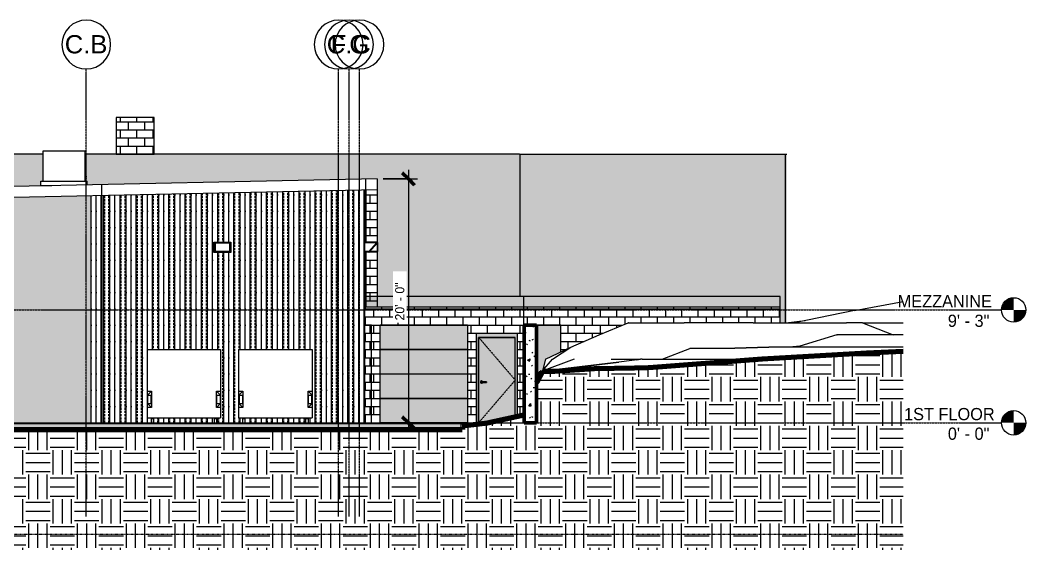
# Model space of a CAD drawing. Header units: inches. Extents: x -4221 to 4009, y -195 to 396.
# Drawn here: x -163 to 826, y -125 to 396 of the extents above; entities that cross this region are included whole.
import ezdxf

# ---------------------------------------------------------------- set-up
doc = ezdxf.new("R2010")
doc.units = ezdxf.units.IN
doc.header["$MEASUREMENT"] = 0
for name, pattern in [('Aligning Line 1_8_', [0.25, 0.125, -0.125]), ('Dash 1_16_', [0.125, 0.0625, -0.0625]), ('Grid Line 1_2_', [0.875, 0.5, -0.125, 0.125, -0.125])]:
    doc.linetypes.add(name, pattern=pattern)
for name, color, linetype, lineweight in [('A-ANNO-DIMS', 211, 'Continuous', 9), ('A-ANNO-DIMS-96', 211, 'Continuous', 9), ('A-DOOR', 31, 'Continuous', 13), ('A-DOOR-FRAM', 31, 'Continuous', 9), ('A-FLOR-LEVL', 51, 'Continuous', 9), ('A-ROOF', 132, 'Continuous', 13), ('A-WALL', 113, 'Continuous', 13), ('A-WALL-PATT', 111, 'Continuous', 20), ('C-BLDG-PADS', 91, 'Continuous', 9), ('C-TOPO', 7, 'Continuous', 9), ('E-LITE-EQPM', 33, 'Continuous', 9), ('G-ANNO-SYMB', 111, 'Aligning Line 1_8_', 9), ('M-EQPM', 50, 'Continuous', 9), ('Q-SPCQ', 91, 'Continuous', 9), ('S-FNDN', 32, 'Continuous', 13), ('S-GRID', 1, 'Continuous', 9), ('S-GRID-IDEN', 1, 'Continuous', 9)]:
    doc.layers.add(name, color=color, linetype=linetype, lineweight=lineweight)
doc.styles.add('Arial', font='arial.ttf', dxfattribs={"height": 18})
doc.styles.add('Century Gothic', font='ufonts.com_century-gothic.ttf', dxfattribs={"height": 12})
doc.styles.add('Century Gothic_1', font='ufonts.com_century-gothic.ttf', dxfattribs={"height": 9})
doc.dimstyles.new('OD__1__Tol__', dxfattribs={"dimscale": 12, "dimtxt": 9.397514, "dimasz": 1, "dimexe": 0.75, "dimexo": 0.5, "dimgap": 0.125, "dimtad": 1, "dimdec": 0, "dimzin": 3, "dimdsep": 46, "dimlunit": 4, "dimtxsty": 'Century Gothic_1', "dimblk1": 'OBLIQUE', "dimblk2": 'OBLIQUE', "dimsah": 1, "dimcen": 0.09, "dimdle": 0.75, "dimazin": 0, "dimtfac": 1, "dimtdec": 4, "dimtix": 1, "dimtmove": 0, "dimatfit": 3, "dimfxl": 1, "dimtvp": 1, "dimtfill": 1, "dimfrac": 2, "dimtolj": 1, "dimtzin": 0, "dimarcsym": 2})
pattern_1 = [(0, (-306.5755, 0), (0, 8), []), (90, (-306.5755, 0), (-8, 8), [8, -8])]
pattern_2 = [(50, (-445.445, 0), (27.5427, -2.4099), [2.88, -31.68]), (355, (-445.445, 0), (-5.3278, 28.8843), [2.304, -25.344]), (100.451, (-443.15, -0.2), (22.2153, 26.4739), [2.448, -26.924]), (46.184, (-445.445, 7.68), (40.9819, -6.3564), [4.32, -47.52]), (96.636, (-442.03, 7.15), (35.8907, 37.4062), [3.671, -40.386]), (351.184, (-445.445, 7.68), (35.891, 37.4062), [3.456, -38.016]), (21, (-441.605, 5.76), (22.92104, -15.4607), [2.88, -31.68]), (326, (-441.605, 5.76), (9.3435, 27.8457), [2.304, -25.344]), (71.451, (-439.695, 4.472), (32.2648, 12.3844), [2.448, -26.924]), (37.5, (-445.445, 0), (0.46686, 12.78271), [1.267, -23.77, 1.267, -24.461, -25.44]), (37.5, (-445.445, 0), (0.46686, 12.78271), [-50.765, 1.267, -24.173]), (7.5, (-445.445, 0), (10.1016, 15.1451), [1.267, -13.402, 1.267, -23.194, -9.696]), (7.5, (-445.445, 0), (10.1016, 15.1451), [-39.13, 1.267, -8.429]), (327.5, (-454.008, 0), (20.49916, -0.86578), [1.267, -8.333, 1.267, -28.685, -39.744]), (327.5, (-454.008, 0), (20.49916, -0.86578), [-39.552, 1.267, -38.477]), (317.5, (-457.848, 0), (22.39478, 3.8443), [1.267, -11.213, 1.267, -18.624, -28.224]), (317.5, (-457.848, 0), (22.39478, 3.8443), [-32.371, 1.267, -26.957])]
pattern_3 = [(90, (181.29, 0), (-16, 1e-15), [16, 0, 0, 0]), (90, (175.29, 0), (-16, 1e-15), [16, 0, 0, 0]), (90, (176.29, 0), (-16, 1e-15), [2.143, -13.857]), (90, (170.29, 0), (-16, 1e-15), [16, 0, 0, 0]), (90, (176.29, 3.214), (-16, 1e-15), [2.143, -13.857]), (90, (176.29, 6.429), (-16, 1e-15), [2.143, -13.857]), (90, (176.29, 9.643), (-16, 1e-15), [2.143, -13.857]), (90, (176.29, 12.857), (-16, 1e-15), [2.143, -13.857]), (90, (180.29, 0), (-16, 1e-15), [2.143, -13.857]), (90, (180.29, 3.214), (-16, 1e-15), [2.143, -13.857]), (90, (180.29, 6.429), (-16, 1e-15), [2.143, -13.857]), (90, (180.29, 9.643), (-16, 1e-15), [2.143, -13.857]), (90, (180.29, 12.857), (-16, 1e-15), [2.143, -13.857])]
pattern_4 = [(90, (-77.147, 0), (-16, 1e-15), [16, 0, 0, 0]), (90, (-83.147, 0), (-16, 1e-15), [16, 0, 0, 0]), (90, (-82.147, 0), (-16, 1e-15), [2.143, -13.857]), (90, (-88.147, 0), (-16, 1e-15), [16, 0, 0, 0]), (90, (-82.147, 3.214), (-16, 1e-15), [2.143, -13.857]), (90, (-82.147, 6.429), (-16, 1e-15), [2.143, -13.857]), (90, (-82.147, 9.643), (-16, 1e-15), [2.143, -13.857]), (90, (-82.147, 12.857), (-16, 1e-15), [2.143, -13.857]), (90, (-78.147, 0), (-16, 1e-15), [2.143, -13.857]), (90, (-78.147, 3.214), (-16, 1e-15), [2.143, -13.857]), (90, (-78.147, 6.429), (-16, 1e-15), [2.143, -13.857]), (90, (-78.147, 9.643), (-16, 1e-15), [2.143, -13.857]), (90, (-78.147, 12.857), (-16, 1e-15), [2.143, -13.857])]
pattern_5 = [(0, (-445.445, 0), (24, 24), [24, -24]), (0, (-445.445, 9), (24, 24), [24, -24]), (0, (-445.445, 18), (24, 24), [24, -24]), (90, (-442.445, 21), (-24, 24), [24, -24]), (90, (-433.445, 21), (-24, 24), [24, -24]), (90, (-424.445, 21), (-24, 24), [24, -24])]

# ---------------------------------------------------------------- blocks, each defined once
blk = doc.blocks.new('Door-Passage-Single-Flush - 36_ x 84_-1396078-BUILDING ELEVATION - WEST')
at = {"layer": 'A-DOOR'}
h = blk.add_hatch(color=254, dxfattribs=at)
h.paths.add_polyline_path([(-10683.21, 0), (-10674.25, 0), (-10647.21, 6.03), (-10647.21, 84), (-10683.21, 84), (-10683.21, 0.19)], flags=0)
h.paths.add_polyline_path([(-10680.35, 38.82), (-10680.66, 38.86), (-10680.94, 38.98), (-10681.19, 39.16), (-10681.38, 39.41), (-10681.49, 39.69), (-10681.53, 40), (-10681.49, 40.31), (-10681.38, 40.59), (-10681.11, 40.89), (-10680.94, 41.02), (-10680.66, 41.14), (-10680.35, 41.18), (-10680.05, 41.14), (-10679.76, 41.02), (-10679.43, 40.72), (-10679.33, 40.59), (-10679.21, 40.39), (-10675.53, 40.38), (-10675.53, 39.61), (-10679.25, 39.61), (-10679.33, 39.41), (-10679.52, 39.16), (-10679.76, 38.98), (-10680.05, 38.86)], flags=0)
h = blk.add_hatch(color=254, dxfattribs=at)
h.paths.add_polyline_path([(-10680.35, 38.82), (-10680.05, 38.86), (-10679.76, 38.98), (-10679.52, 39.16), (-10679.33, 39.41), (-10679.28, 39.61), (-10679.66, 39.62), (-10680.03, 40.01), (-10679.66, 40.39), (-10679.25, 40.39), (-10679.43, 40.72), (-10679.52, 40.84), (-10679.76, 41.02), (-10680.05, 41.14), (-10680.35, 41.18), (-10680.66, 41.14), (-10680.94, 41.02), (-10681.19, 40.84), (-10681.38, 40.59), (-10681.49, 40.31), (-10681.53, 40), (-10681.49, 39.69), (-10681.38, 39.41), (-10681.11, 39.11), (-10680.94, 38.98), (-10680.66, 38.86)], flags=0)
h.paths.add_polyline_path([(-10679.66, 39.61), (-10680, 39.62), (-10680.36, 39.64), (-10680.55, 39.74), (-10680.6, 39.8), (-10680.6, 40.2), (-10680.43, 40.35), (-10680.24, 40.39), (-10679.91, 40.35), (-10679.71, 40.34), (-10680.04, 40), (-10679.68, 39.62)], flags=0)
h.paths.add_polyline_path([(-10679.66, 39.8), (-10679.7, 40.07), (-10679.73, 40), (-10679.69, 39.9)], flags=0)
h = blk.add_hatch(color=254, dxfattribs=at)
h.paths.add_polyline_path([(-10680.25, 39.61), (-10679.91, 39.65), (-10679.71, 39.66), (-10680.04, 40), (-10680.61, 40), (-10680.55, 39.74), (-10680.43, 39.65), (-10680.27, 39.61)], flags=0)
h.paths.add_polyline_path([(-10679.66, 39.62), (-10679.69, 39.9), (-10679.73, 40), (-10680.04, 40), (-10679.7, 39.66)], flags=0)
h = blk.add_hatch(color=254, dxfattribs=at)
h.paths.add_polyline_path([(-10679.91, 40), (-10679.73, 40), (-10679.66, 40.34), (-10679.7, 40.34), (-10680.04, 40), (-10679.94, 40)], flags=0)
h.paths.add_polyline_path([(-10680.45, 40), (-10680.03, 40.01), (-10679.74, 40.38), (-10680, 40.38), (-10680.34, 40.37), (-10680.55, 40.26), (-10680.6, 40.2), (-10680.58, 40), (-10680.52, 40)], flags=0)
for points in [[(-10677.87, 40), (-10675.53, 40), (-10675.53, 40.39), (-10679.66, 40.38), (-10679.66, 40)], [(-10675.53, 39.61), (-10675.53, 40), (-10679.66, 40), (-10679.66, 39.61), (-10677.87, 39.61)]]:
    blk.add_hatch(color=254, dxfattribs=at).paths.add_polyline_path(points, flags=0)
at = {"layer": 'A-DOOR-FRAM', "lineweight": 13}
blk.add_hatch(color=254, dxfattribs=at).paths.add_polyline_path([(-10685.21, 0), (-10683.21, 0), (-10683.21, 84), (-10647.21, 84), (-10647.21, 6.03), (-10645.21, 6.48), (-10645.21, 88), (-10685.21, 88), (-10685.21, 0.19)], flags=0)
at = {"layer": 'A-DOOR', "linetype": 'Dash 1_16_', "lineweight": 9}
for p, q in [((-10683.21, 84), (-10647.21, 42)), ((-10647.21, 42), (-10683.21, 0))]:
    blk.add_line(p, q, dxfattribs=at)
at = {"layer": 'A-DOOR', "lineweight": 9}
for p, q in [((-10683.21, 84), (-10683.21, 0)), ((-10647.21, 84), (-10683.21, 84)), ((-10647.21, 6.03), (-10647.21, 84)), ((-10675.53, 40.39), (-10679.66, 40.39)), ((-10679.66, 39.61), (-10675.53, 39.61)), ((-10675.53, 40.39), (-10675.53, 40)), ((-10675.53, 40), (-10675.53, 39.61))]:
    blk.add_line(p, q, dxfattribs=at)
at = {"layer": 'A-DOOR', "lineweight": 9, "flags": 128}
for points in [[(-10679.66, 40.39), (-10679.69, 40.39), (-10679.71, 40.39), (-10679.73, 40.39), (-10679.76, 40.39), (-10679.78, 40.39), (-10679.8, 40.39), (-10679.83, 40.39), (-10679.85, 40.39), (-10679.87, 40.39), (-10679.89, 40.39), (-10679.92, 40.39), (-10679.94, 40.39), (-10679.96, 40.39), (-10679.98, 40.39), (-10680, 40.39), (-10680.02, 40.39), (-10680.04, 40.39), (-10680.05, 40.39), (-10680.07, 40.39), (-10680.09, 40.39), (-10680.1, 40.39), (-10680.12, 40.39), (-10680.13, 40.39), (-10680.15, 40.39), (-10680.16, 40.39), (-10680.17, 40.39), (-10680.19, 40.39), (-10680.2, 40.39), (-10680.21, 40.39), (-10680.21, 40.39), (-10680.22, 40.39), (-10680.23, 40.39), (-10680.24, 40.39), (-10680.24, 40.39), (-10680.25, 40.39), (-10680.25, 40.39), (-10680.25, 40.39), (-10680.25, 40.39), (-10680.25, 40.39)], [(-10680.25, 39.61), (-10680.25, 39.61), (-10680.25, 39.61), (-10680.25, 39.61), (-10680.25, 39.61), (-10680.24, 39.61), (-10680.24, 39.61), (-10680.23, 39.61), (-10680.22, 39.61), (-10680.22, 39.61), (-10680.21, 39.61), (-10680.2, 39.61), (-10680.19, 39.61), (-10680.18, 39.61), (-10680.16, 39.61), (-10680.15, 39.61), (-10680.14, 39.61), (-10680.12, 39.61), (-10680.11, 39.61), (-10680.09, 39.61), (-10680.08, 39.61), (-10680.06, 39.61), (-10680.04, 39.61), (-10680.02, 39.61), (-10680, 39.61), (-10679.98, 39.61), (-10679.96, 39.61), (-10679.94, 39.61), (-10679.92, 39.61), (-10679.9, 39.61), (-10679.88, 39.61), (-10679.86, 39.61), (-10679.83, 39.61), (-10679.81, 39.61), (-10679.79, 39.61), (-10679.76, 39.61), (-10679.74, 39.61), (-10679.72, 39.61), (-10679.69, 39.61), (-10679.67, 39.61), (-10679.66, 39.61)]]:
    blk.add_lwpolyline(points, dxfattribs=at)
at = {"layer": 'A-DOOR', "lineweight": 9}
for centre, radius, start, end in [((-10680.35, 40), 1.18, 19.63434, 180), ((-10680.35, 40), 1.18, 180, 340.43675), ((-10680.25, 40), 0.394, 150, 180), ((-10680.25, 40), 0.394, 180, 210), ((-10680.25, 40), 0.394, 90, 105), ((-10680.25, 40), 0.394, 255, 270)]:
    blk.add_arc(centre, radius, start, end, dxfattribs=at)
at = {"layer": 'A-DOOR-FRAM'}
for p, q in [((-10683.21, 0), (-10683.21, 84)), ((-10683.21, 84), (-10647.21, 84)), ((-10647.21, 6.03), (-10647.21, 84))]:
    blk.add_line(p, q, dxfattribs=at)
blk = doc.blocks.new('Door-Sectional_DesignersChoice_Amarr - 7_x8_-1261150-BUILDING ELEVATION - WEST')
at = {"layer": 'A-DOOR'}
for points in [[(-10780.21, 95.94), (-10694.21, 95.94), (-10694.21, 96), (-10780.21, 96)], [(-10780.21, 72), (-10694.21, 72), (-10694.21, 95.94), (-10780.21, 95.94)], [(-10780.21, 71.94), (-10694.21, 71.94), (-10694.21, 72), (-10780.21, 72)], [(-10780.21, 48), (-10694.21, 48), (-10694.21, 71.94), (-10780.21, 71.94)], [(-10780.21, 47.94), (-10694.21, 47.94), (-10694.21, 48), (-10780.21, 48)], [(-10780.21, 24), (-10694.21, 24), (-10694.21, 47.94), (-10780.21, 47.94), (-10780.21, 44.24)], [(-10780.21, 23.94), (-10694.21, 23.94), (-10694.21, 24), (-10780.21, 24)], [(-10780.21, 0), (-10694.21, 0), (-10694.21, 23.94), (-10780.21, 23.94)]]:
    blk.add_hatch(color=254, dxfattribs=at).paths.add_polyline_path(points, flags=0)
for p, q in [((-10694.21, 95.94), (-10780.21, 95.94)), ((-10780.21, 72), (-10694.21, 72)), ((-10694.21, 71.94), (-10780.21, 71.94)), ((-10780.21, 48), (-10694.21, 48)), ((-10694.21, 47.94), (-10780.21, 47.94)), ((-10780.21, 24), (-10694.21, 24)), ((-10694.21, 23.94), (-10780.21, 23.94))]:
    blk.add_line(p, q, dxfattribs=at)
blk = doc.blocks.new('Walls 1 - Walls 1-1277454-BUILDING ELEVATION - WEST')
at = {"layer": 'A-ROOF'}
h = blk.add_hatch(color=254, dxfattribs=at)
h.paths.add_polyline_path([(-11927.32, -31.87), (-11915.82, -31.4), (-11915.82, -12), (-11927.32, -12), (-11927.32, -31.14)], flags=0)
h.paths.add_polyline_path([(-11927.32, -11.52), (-11915.82, -11.52), (-11915.82, 264), (-11927.32, 264), (-11927.32, 44.24)], flags=0)
h = blk.add_hatch(color=254, dxfattribs=at)
h.paths.add_polyline_path([(-11842.92, 0), (-11842.92, 102), (-11840.92, 102), (-11840.92, 98), (-11840.67, 98), (-11840.64, 139.44), (-11840.57, 139.63), (-11840.45, 139.78), (-11840.29, 139.9), (-11840.11, 139.97), (-11839.72, 140), (-11782.57, 140), (-11782.45, 140.08), (-11782.29, 140.1), (-11782.07, 140.06), (-11781.91, 140), (-11774.95, 139.97), (-11774.77, 139.9), (-11774.62, 139.78), (-11774.5, 139.63), (-11774.41, 139.39), (-11774.4, 139.25), (-11774.42, 139.06), (-11774.5, 138.87), (-11774.71, 138.64), (-11774.9, 138.55), (-11774.95, 138.53), (-11774.9, 138.5), (-11774.65, 138.5), (-11774.65, 102), (-11774.15, 102), (-11774.15, 168.34), (-11774.79, 168.34), (-11774.74, 168.29), (-11774.87, 168.17), (-11774.58, 167.85), (-11774.94, 167.52), (-11775.76, 168.44), (-11783.4, 168.44), (-11783.35, 176.85), (-11783.36, 176.87), (-11783.69, 177.24), (-11783.33, 177.56), (-11783.04, 177.24), (-11782.91, 177.36), (-11783, 177.46), (-11774.15, 177.46), (-11774.15, 264), (-11915.82, 264), (-11915.82, 0), (-11849.43, 0)], flags=0)
h.paths.add_polyline_path([(-11774.15, 0), (-11774.15, 16), (-11778.92, 16), (-11778.92, 0)], flags=0)
h.paths.add_polyline_path([(-11774.15, 17.5), (-11774.15, 40.5), (-11778.92, 40.5), (-11778.92, 17.5), (-11778.04, 17.5)], flags=0)
h.paths.add_polyline_path([(-11774.15, 42), (-11774.15, 90), (-11778.92, 90), (-11778.92, 42), (-11778.04, 42)], flags=0)
h.paths.add_polyline_path([(-11822.65, 98), (-11785.67, 98), (-11785.67, 103), (-11822.65, 103), (-11822.65, 100.63)], flags=0)
h.paths.add_polyline_path([(-11837.67, 98), (-11837.67, 103), (-11839.17, 103), (-11839.17, 98)], flags=0)
h.paths.add_polyline_path([(-11836.17, 98), (-11823.65, 98), (-11823.65, 103), (-11836.17, 103), (-11836.17, 100.63)], flags=0)
h.paths.add_polyline_path([(-11784.17, 98), (-11782.67, 98), (-11782.67, 103), (-11784.17, 103), (-11784.17, 98.87)], flags=0)
h.paths.add_polyline_path([(-11780.92, 98), (-11780.92, 102), (-11775.65, 102), (-11775.65, 103), (-11781.17, 103), (-11781.17, 98)], flags=0)
h.paths.add_polyline_path([(-11823.65, 104), (-11823.65, 108), (-11836.17, 108), (-11836.17, 104)], flags=0)
h.paths.add_polyline_path([(-11782.67, 104), (-11782.67, 108), (-11784.17, 108), (-11784.17, 104), (-11782.91, 104)], flags=0)
h.paths.add_polyline_path([(-11797.51, 104), (-11785.67, 104), (-11785.67, 108), (-11822.65, 108), (-11822.65, 104), (-11810.49, 104)], flags=0)
h.paths.add_polyline_path([(-11837.67, 104), (-11837.67, 108), (-11839.17, 108), (-11839.17, 104)], flags=0)
h.paths.add_polyline_path([(-11775.65, 104), (-11775.65, 108), (-11781.17, 108), (-11781.17, 104), (-11778.04, 104)], flags=0)
h.paths.add_polyline_path([(-11836.17, 109), (-11823.65, 109), (-11823.65, 113), (-11836.17, 113), (-11836.17, 111.2)], flags=0)
h.paths.add_polyline_path([(-11788.86, 109), (-11785.67, 109), (-11785.67, 113), (-11822.65, 113), (-11822.65, 109), (-11791.02, 109)], flags=0)
h.paths.add_polyline_path([(-11782.67, 109), (-11782.67, 113), (-11784.17, 112.96), (-11784.17, 109), (-11782.91, 109)], flags=0)
h.paths.add_polyline_path([(-11839.17, 109), (-11837.67, 109), (-11837.67, 113), (-11839.17, 113), (-11839.17, 111.2)], flags=0)
h.paths.add_polyline_path([(-11781.17, 109), (-11775.65, 109), (-11775.65, 113), (-11781.17, 113), (-11781.17, 111.2)], flags=0)
h.paths.add_polyline_path([(-11791.02, 114), (-11785.67, 114), (-11785.67, 118), (-11822.65, 118), (-11822.65, 114), (-11797.51, 114)], flags=0)
h.paths.add_polyline_path([(-11837.67, 114), (-11837.67, 118), (-11839.17, 118), (-11839.17, 114)], flags=0)
h.paths.add_polyline_path([(-11823.65, 114), (-11823.65, 118), (-11836.17, 118), (-11836.17, 114), (-11829.96, 114)], flags=0)
h.paths.add_polyline_path([(-11778.04, 114), (-11775.65, 114), (-11775.65, 118), (-11781.17, 118), (-11781.17, 114)], flags=0)
h.paths.add_polyline_path([(-11782.67, 114), (-11782.67, 118), (-11784.17, 118), (-11784.17, 114)], flags=0)
h.paths.add_polyline_path([(-11791.63, 119), (-11785.67, 119), (-11785.67, 123), (-11822.65, 123), (-11822.65, 119), (-11796.79, 119)], flags=0)
h.paths.add_polyline_path([(-11836.17, 119), (-11823.65, 119), (-11823.65, 123), (-11836.17, 123), (-11836.17, 121.77)], flags=0)
h.paths.add_polyline_path([(-11775.65, 119), (-11775.65, 123), (-11781.17, 123), (-11781.17, 119), (-11778.04, 119)], flags=0)
h.paths.add_polyline_path([(-11782.67, 119), (-11782.67, 123), (-11784.17, 123), (-11784.17, 119)], flags=0)
h.paths.add_polyline_path([(-11839.17, 119), (-11837.67, 119), (-11837.67, 123), (-11839.17, 123), (-11839.17, 121.77)], flags=0)
h.paths.add_polyline_path([(-11775.65, 124), (-11775.65, 128), (-11781.17, 128), (-11781.17, 124), (-11778.04, 124)], flags=0)
h.paths.add_polyline_path([(-11839.17, 124), (-11837.67, 124), (-11837.67, 128), (-11839.17, 128), (-11839.17, 125.3)], flags=0)
h.paths.add_polyline_path([(-11829.96, 124), (-11823.65, 124), (-11823.65, 128), (-11836.17, 128), (-11836.17, 124)], flags=0)
h.paths.add_polyline_path([(-11784.17, 124), (-11782.67, 124), (-11782.67, 128), (-11784.17, 128), (-11784.17, 125.3)], flags=0)
h.paths.add_polyline_path([(-11822.65, 124), (-11785.67, 124), (-11785.67, 128), (-11822.65, 128), (-11822.65, 125.3)], flags=0)
h.paths.add_polyline_path([(-11786.23, 129), (-11785.67, 129), (-11785.67, 132.5), (-11822.65, 132.5), (-11822.65, 129), (-11787.48, 129)], flags=0)
h.paths.add_polyline_path([(-11775.65, 129), (-11775.65, 133), (-11777.44, 133), (-11777.5, 132.87), (-11777.62, 132.72), (-11777.77, 132.6), (-11778.04, 132.51), (-11778.34, 132.5), (-11781.17, 132.5), (-11781.17, 129), (-11778.04, 129)], flags=0)
h.paths.add_polyline_path([(-11784.17, 129), (-11782.67, 129), (-11782.67, 132.5), (-11784.17, 132.5), (-11784.17, 130.64)], flags=0)
h.paths.add_polyline_path([(-11836.17, 129), (-11823.65, 129), (-11823.65, 132.5), (-11836.17, 132.5), (-11836.17, 132.34)], flags=0)
h.paths.add_polyline_path([(-11838.23, 129), (-11837.67, 129), (-11837.7, 133), (-11839.17, 133), (-11839.17, 129)], flags=0)
h.paths.add_polyline_path([(-11836.72, 134), (-11823.65, 134), (-11823.65, 138.5), (-11839.17, 138.5), (-11839.17, 134), (-11836.92, 134)], flags=0)
h.paths.add_polyline_path([(-11780.46, 134), (-11775.65, 134), (-11775.65, 138.5), (-11781.17, 138.46), (-11781.17, 134)], flags=0)
h.paths.add_polyline_path([(-11787.77, 134), (-11782.67, 134), (-11782.67, 138.5), (-11822.65, 138.5), (-11822.65, 134), (-11791.02, 134)], flags=0)
for points in [[(-10642.37, 124), (-10642.37, 264), (-10642.99, 264), (-10642.99, 124)], [(-10386.77, 98.4), (-10381.41, 98.4), (-10381.41, 264), (-10642.37, 264), (-10642.37, 124), (-10386.77, 124), (-10386.77, 100.63)], [(-10381.41, 98.4), (-10380.79, 98.44), (-10380.08, 98.52), (-10380.08, 264), (-10381.41, 264), (-10381.41, 100.63)]]:
    blk.add_hatch(color=254, dxfattribs=at).paths.add_polyline_path(points, flags=0)
for p, q in [((-11927.32, 264), (-11915.82, 264)), ((-11915.82, 264), (-11774.15, 264)), ((-11915.82, 264), (-11915.82, -11.52)), ((-11774.15, 177.46), (-11774.15, 264)), ((-10643.01, 264), (-10642.37, 264)), ((-10642.37, 264), (-10381.41, 264)), ((-10642.37, 124), (-10642.37, 264)), ((-10381.41, 264), (-10380.08, 264)), ((-10381.41, 98.4), (-10381.41, 264)), ((-11774.15, 102), (-11774.15, 168.34)), ((-11774.15, 42), (-11774.15, 90)), ((-11774.15, 17.5), (-11774.15, 40.5)), ((-11774.15, 0), (-11774.15, 16)), ((-11915.82, -12), (-11915.82, -31.4))]:
    blk.add_line(p, q, dxfattribs=at)
blk = doc.blocks.new('Condensing Unit - Air Cooled - DX - 6-10 Tons - 6 Tons-V16-BUILDING ELEVATION - WEST')
at = {"layer": 'M-EQPM'}
for p, q in [((-11109, 267.4), (-11109, 267.04)), ((-11108.94, 267.4), (-11098, 267.4)), ((-11098, 267.4), (-11087.06, 267.4)), ((-11087.08, 267.4), (-11084.07, 267.4)), ((-11087, 267.04), (-11087, 267.4)), ((-11084.07, 267.4), (-11073.13, 267.4)), ((-11073.07, 267.04), (-11073.07, 267.4)), ((-11111.93, 267.04), (-11111.93, 237.63)), ((-11070.15, 267.04), (-11111.93, 267.04)), ((-11070.15, 237.63), (-11070.15, 267.04)), ((-11113.93, 237.63), (-11068.15, 237.63)), ((-11113.93, 233.04), (-11113.93, 237.63)), ((-11069.15, 242.59), (-11070.15, 242.59)), ((-11070.15, 241.46), (-11069.15, 241.46)), ((-11069.15, 240.04), (-11070.15, 240.04)), ((-11070.15, 239.67), (-11069.15, 239.67)), ((-11069.15, 242.59), (-11069.15, 242.03)), ((-11069.15, 242.03), (-11069.15, 241.46)), ((-11069.15, 240.03), (-11069.15, 239.85)), ((-11069.15, 239.85), (-11069.15, 239.67)), ((-11068.15, 233.77), (-11068.15, 237.63)), ((-11103.11, 233.04), (-11113.93, 233.04))]:
    blk.add_line(p, q, dxfattribs=at)
blk = doc.blocks.new('Trash_Bin_3753 - 6-Yard Bin-1391954-BUILDING ELEVATION - WEST')
at = {"layer": 'Q-SPCQ'}
for p, q in [((-11009.02, 31), (-11009.02, 72)), ((-11009.02, 72), (-10937.02, 72)), ((-10937.02, 72), (-10937.02, 31)), ((-11009.02, 27), (-11009.02, 31)), ((-11009.02, 31), (-11005.02, 31)), ((-11009.02, 27), (-11005.02, 31)), ((-11005.02, 31), (-11005.02, 15)), ((-10941.02, 15), (-10941.02, 31)), ((-10941.02, 31), (-10937.02, 31)), ((-10941.02, 31), (-10937.02, 27)), ((-10937.02, 31), (-10937.02, 27)), ((-11009.02, 19), (-11009.02, 27)), ((-11005.15, 26.88), (-11008.9, 26.88)), ((-11008.9, 26.88), (-11008.9, 19.13)), ((-11005.15, 19.13), (-11005.15, 26.88)), ((-10937.15, 26.88), (-10940.9, 26.88)), ((-10940.9, 26.88), (-10940.9, 19.13)), ((-10937.15, 19.13), (-10937.15, 26.88)), ((-10937.02, 27), (-10937.02, 19)), ((-11009.02, 15), (-11009.02, 19)), ((-11005.02, 15), (-11009.02, 19)), ((-11009.02, 5), (-11009.02, 15)), ((-11005.02, 15), (-11009.02, 15)), ((-11008.9, 19.13), (-11005.15, 19.13)), ((-10937.02, 19), (-10941.02, 15)), ((-10937.02, 15), (-10941.02, 15)), ((-10940.9, 19.13), (-10937.15, 19.13)), ((-10937.02, 19), (-10937.02, 15)), ((-10937.02, 15), (-10937.02, 5)), ((-11009.02, 5), (-10937.02, 5)), ((-11003.02, 4), (-11005.02, 4)), ((-11005.02, 2), (-11005.02, 4)), ((-11005.02, 0), (-11005.02, 2)), ((-11005.02, 0), (-11003.02, 0)), ((-11003.02, 4), (-11003.02, 2)), ((-11003.02, 2), (-11003.02, 0)), ((-10941.02, 4), (-10943.02, 4)), ((-10943.02, 2), (-10943.02, 4)), ((-10943.02, 0), (-10943.02, 2)), ((-10941.02, 4), (-10941.02, 2)), ((-10941.02, 2), (-10941.02, 0)), ((-10943.02, 0), (-10941.02, 0))]:
    blk.add_line(p, q, dxfattribs=at)
blk = doc.blocks.new('Pathway_Cooper_Streetworks_WKP_Pak_Glass - Pathway_Cooper_Streetworks_WKP_Pak_Glass-V20-BUILDING ELEVATION - WEST')
at = {"layer": 'E-LITE-EQPM'}
for p, q in [((-11614.02, 177.56), (-11597.27, 177.56)), ((-11614.02, 177.24), (-11614.02, 177.56)), ((-11614.02, 177.24), (-11597.27, 177.24)), ((-11614.02, 167.52), (-11614.02, 177.24)), ((-11613.52, 176.87), (-11613.52, 167.9)), ((-11613.52, 176.87), (-11597.77, 176.87)), ((-11613.52, 167.9), (-11613.32, 168.21)), ((-11613.32, 176.87), (-11613.32, 168.21)), ((-11613.32, 168.44), (-11613.02, 168.44)), ((-11597.97, 168.34), (-11613.32, 168.34)), ((-11597.97, 168.34), (-11613.32, 168.34)), ((-11597.97, 168.28), (-11613.32, 168.28)), ((-11613.32, 168.21), (-11597.97, 168.21)), ((-11613.02, 168.44), (-11613.02, 176.83)), ((-11612.89, 176.83), (-11613.02, 176.83)), ((-11613.02, 168.44), (-11613.02, 176.83)), ((-11598.27, 176.83), (-11613.02, 176.83)), ((-11613.02, 168.44), (-11612.89, 168.44)), ((-11613.02, 168.44), (-11598.27, 168.44)), ((-11612.89, 176.83), (-11612.89, 168.44)), ((-11598.4, 168.44), (-11598.4, 176.83)), ((-11598.27, 176.83), (-11598.4, 176.83)), ((-11598.4, 168.44), (-11598.27, 168.44)), ((-11598.27, 176.83), (-11598.27, 168.44)), ((-11598.27, 176.83), (-11598.27, 168.44)), ((-11598.27, 168.44), (-11597.97, 168.44)), ((-11597.97, 168.21), (-11597.97, 176.87)), ((-11597.77, 167.9), (-11597.97, 168.21)), ((-11597.77, 167.9), (-11597.77, 176.87)), ((-11597.27, 177.56), (-11597.27, 177.24)), ((-11597.27, 177.24), (-11597.27, 167.52)), ((-11597.27, 167.52), (-11614.02, 167.52)), ((-11613.52, 167.9), (-11597.77, 167.9))]:
    blk.add_line(p, q, dxfattribs=at)
blk = doc.blocks.new('Pathway_Cooper_Streetworks_WKP_Pak_Glass - Pathway_Cooper_Streetworks_WKP_Pak_Glass-V21-BUILDING ELEVATION - WEST')
at = {"layer": 'E-LITE-EQPM'}
for p, q in [((-10783.1, 177.46), (-10795.46, 177.46)), ((-10795.46, 168.34), (-10791.32, 168.34)), ((-10795.36, 177.36), (-10795.36, 168.44)), ((-10783.19, 177.36), (-10795.36, 177.36)), ((-10795.36, 168.44), (-10795.36, 177.36)), ((-10795.36, 177.36), (-10783.19, 177.36)), ((-10795.36, 168.44), (-10791.23, 168.44)), ((-10791.23, 168.44), (-10795.36, 168.44)), ((-10782.78, 177.56), (-10791.52, 167.85)), ((-10783.2, 177.36), (-10791.36, 168.29)), ((-10791.36, 168.29), (-10791.23, 168.17)), ((-10791.16, 167.52), (-10782.42, 177.24)), ((-10790.34, 168.44), (-10782.71, 168.44)), ((-10790.34, 168.44), (-10782.71, 168.44)), ((-10782.81, 168.54), (-10790.25, 168.54)), ((-10783.07, 177.24), (-10783.2, 177.36)), ((-10783.19, 177.36), (-10783.1, 177.46)), ((-10782.81, 176.8), (-10782.81, 168.54)), ((-10782.42, 177.24), (-10782.78, 177.56)), ((-10782.71, 176.83), (-10782.76, 176.85)), ((-10782.71, 176.83), (-10782.76, 176.85)), ((-10782.71, 168.44), (-10782.71, 176.83)), ((-10782.71, 168.44), (-10782.71, 176.83)), ((-10791.52, 167.85), (-10791.16, 167.52))]:
    blk.add_line(p, q, dxfattribs=at)
blk = doc.blocks.new('Level - Level Head - Circle-50818-BUILDING ELEVATION - WEST')
at = {"layer": 'A-FLOR-LEVL'}
h = blk.add_hatch(color=256, dxfattribs=at)
edge = h.paths.add_edge_path(flags=0)
edge.add_line((-10156.98, 0), (-10168.98, 0))
edge.add_arc((-10156.98, 0), 12, 90, 180, ccw=False)
edge.add_line((-10156.98, 12), (-10156.98, 0))
h = blk.add_hatch(color=256, dxfattribs=at)
edge = h.paths.add_edge_path(flags=0)
edge.add_line((-10156.98, -12), (-10156.98, 0))
edge.add_line((-10156.98, 0), (-10144.98, 0))
edge.add_arc((-10156.98, 0), 12, 270, 360, ccw=False)
blk.add_circle((-10156.98, 0), 12, dxfattribs=at)
blk = doc.blocks.new('Grid - Grid Head - Circle-50561-BUILDING ELEVATION - WEST')
at = {"layer": 'S-GRID-IDEN'}
for start, end in [(360, 180), (180, 360)]:
    blk.add_arc((-10800.4, 371.84), 24, start, end, dxfattribs=at)
blk = doc.blocks.new('DIMBLOCK2-BUILDING ELEVATION - WEST')
at = {"layer": 'A-ANNO-DIMS-96'}
for p, q in [((218.9, 248.71), (218.9, -9)), ((194.17, 239.71), (227.9, 239.71)), ((218.9, 239.71), (194.17, 239.71)), ((221.39, 0), (209.9, 0)), ((218.9, 0), (221.39, 0))]:
    blk.add_line(p, q, dxfattribs=at)
at = {"layer": 'A-ANNO-DIMS-96', "lineweight": 50}
for p, q in [((218.9, 239.71), (212.9, 245.71)), ((218.9, 239.71), (224.9, 233.71)), ((218.9, 0), (212.9, 6)), ((218.9, 0), (224.9, -6))]:
    blk.add_line(p, q, dxfattribs=at)
at = {"layer": 'A-ANNO-DIMS-96', "color": 0, "insert": (205.87, 100.61), "char_height": 9, "width": 46.1821, "attachment_point": 1, "rotation": 90, "line_spacing_factor": 0.984502, "style": 'Century Gothic_1', "bg_fill": 3, "box_fill_scale": 1.25, "bg_fill_color": 256, "bg_fill_true_color": 13158600, "bg_fill_transparency": 0}
blk.add_mtext('20\' - 0"', dxfattribs=at)
blk = doc.blocks.new('_Oblique')
at = {"color": 0, "linetype": 'ByBlock', "lineweight": -2}
blk.add_line((-0.5, -0.5), (0.5, 0.5), dxfattribs=at)

msp = doc.modelspace()

# ---------------------------------------------------------------- hatches: boundary and pattern name
at = {"layer": 'A-ROOF'}
for color, points in [(255, [(290.07, 114), (332.17, 114), (332.17, 124), (175.73, 124), (175.73, 114), (283.58, 114)]), (254, [(332.17, 114), (584.42, 114), (584.42, 124), (332.17, 124)])]:
    msp.add_hatch(color=color, dxfattribs=at).paths.add_polyline_path(points, flags=0)
at = {"layer": 'A-WALL-PATT', "lineweight": 9}
h = msp.add_hatch(dxfattribs=at)
h.set_pattern_fill('FP_13', style=0, pattern_type=2)
h.set_pattern_definition([(0, (-72.2805, 0), (0, 8), []), (90, (-72.2805, 0), (-8, 8), [8, -8])])
h.paths.add_polyline_path([(-31.22, 264), (-31.22, 300), (-68.47, 300), (-68.47, 264)], flags=0)
h = msp.add_hatch(dxfattribs=at)
h.set_pattern_fill('FP_16', style=0, pattern_type=2)
h.set_pattern_definition([(0, (-802.9595, 0), (0, 8), []), (90, (-802.9595, 0), (-8, 8), [8, -8])])
h.paths.add_polyline_path([(155.79, -7.01), (155.79, -7), (134.3, -7.01)], flags=0)
h.paths.add_polyline_path([(-799.46, 0), (-799.46, 16), (-800.63, 16), (-800.63, 0), (-800.36, 0)], flags=0)
h.paths.add_polyline_path([(-802.96, 0), (-802.13, 0), (-802.13, 16), (-802.96, 16), (-802.96, 1.95)], flags=0)
h.paths.add_polyline_path([(-800.36, 17.5), (-799.46, 17.5), (-799.46, 40.5), (-800.63, 40.5), (-800.63, 17.5)], flags=0)
h.paths.add_polyline_path([(-802.96, 17.5), (-802.13, 17.5), (-802.13, 40.5), (-802.96, 40.5), (-802.96, 23.1)], flags=0)
h.paths.add_polyline_path([(-802.96, 42), (-799.46, 42), (-799.46, 168.34), (-802.96, 168.34), (-802.96, 102), (-800.96, 102), (-800.96, 90), (-802.96, 90), (-802.96, 44.24)], flags=0)
h.paths.add_polyline_path([(328.19, 124), (328.19, 264), (-98.96, 264), (-98.96, 242.59), (-97.96, 242.57), (-97.96, 241.46), (-98.96, 241.46), (-98.96, 240.03), (-97.96, 240.02), (-97.96, 239.67), (-98.96, 239.67), (-98.96, 237.63), (-96.96, 237.63), (-96.96, 233.77), (188.17, 239.71), (188.17, 177.29), (188.41, 177.56), (188.77, 177.24), (188.44, 176.85), (188.48, 176.83), (188.44, 168.44), (188.17, 168.44), (188.17, 124), (290.07, 124)], flags=0)
h.paths.add_polyline_path([(-802.96, 177.46), (-799.46, 177.46), (-799.46, 219.14), (-450.28, 226.41), (-450.28, 230.96), (-448.28, 230.96), (-448.28, 260.37), (-445.29, 260.37), (-445.29, 260.73), (-409.48, 260.73), (-409.48, 260.37), (-406.5, 260.37), (-406.5, 235.91), (-405.5, 235.89), (-405.5, 234.78), (-406.5, 234.78), (-406.5, 233.36), (-405.5, 233.34), (-405.5, 232.99), (-406.5, 232.99), (-406.5, 230.96), (-404.5, 230.96), (-404.5, 227.37), (-296.5, 229.62), (-296.5, 233.92), (-294.5, 233.92), (-294.5, 263.33), (-291.51, 263.33), (-291.51, 263.69), (-255.7, 263.69), (-255.7, 263.33), (-252.71, 263.33), (-252.71, 238.87), (-251.71, 238.85), (-251.71, 237.75), (-252.71, 237.75), (-252.71, 236.32), (-251.71, 236.3), (-251.71, 235.96), (-252.71, 235.96), (-252.71, 233.92), (-250.71, 233.92), (-250.71, 230.57), (-131.92, 233.04), (-142.74, 233.04), (-142.74, 237.63), (-140.74, 237.63), (-140.74, 264), (-802.96, 264), (-802.96, 208.56)], flags=0)
h = msp.add_hatch(dxfattribs=at)
h.set_pattern_fill('FP_17', color=256, style=0, pattern_type=2)
h.set_pattern_definition(pattern_3)
h.paths.add_polyline_path([(-82.71, 0), (-33.84, 0), (-33.84, 4), (-31.84, 4), (-31.84, 0), (28.16, 0), (28.16, 4), (30.16, 4), (30.16, 0), (56.16, 0), (56.16, 4), (58.16, 4), (58.16, 0), (118.16, 0), (118.16, 4), (120.16, 4), (120.16, 0), (164.85, 0), (164.85, 228.73), (-82.71, 223.57), (-82.71, 44.24)], flags=0)
h.paths.add_polyline_path([(120.16, 5), (52.16, 5), (52.16, 72), (124.16, 72), (124.16, 5)], flags=0)
h.paths.add_polyline_path([(28.16, 5), (-37.84, 5), (-37.84, 72), (34.16, 72), (34.16, 5), (30.16, 5)], flags=0)
h.paths.add_polyline_path([(27.6, 167.52), (27.6, 177.56), (44.35, 177.56), (44.35, 167.52), (28.1, 167.52)], flags=0)
h = msp.add_hatch(dxfattribs=at)
h.set_pattern_fill('FP_17', color=256, style=0, pattern_type=2)
h.set_pattern_definition(pattern_3)
h.paths.add_polyline_path([(164.85, 0), (175.73, 0), (175.73, 228.95), (164.85, 228.73), (164.85, 44.24)], flags=0)
h = msp.add_hatch(dxfattribs=at)
h.set_pattern_fill('FP_10', style=0, pattern_type=2)
h.set_pattern_definition(pattern_1)
h.paths.add_polyline_path([(182.73, 0), (182.73, 96), (175.73, 96), (175.73, 0)], flags=0)
h.paths.add_polyline_path([(175.73, 114), (177.29, 114), (177.29, 168.34), (175.73, 168.34)], flags=0)
h.paths.add_polyline_path([(175.73, 177.46), (177.29, 177.46), (177.29, 228.98), (175.73, 228.95), (175.73, 213.4)], flags=0)
h = msp.add_hatch(dxfattribs=at)
h.set_pattern_fill('FP_10', color=256, style=0, pattern_type=2)
h.set_pattern_definition(pattern_1)
h.paths.add_polyline_path([(177.29, 114), (188.17, 114), (188.17, 168.44), (180.85, 168.44), (180.02, 167.52), (179.66, 167.85), (179.95, 168.17), (179.82, 168.29), (179.82, 168.34), (177.29, 168.34)], flags=0)
h.paths.add_polyline_path([(188.12, 177.24), (188.17, 177.29), (188.17, 229.21), (177.29, 228.98), (177.29, 177.46), (188.08, 177.46), (187.99, 177.36), (188.04, 177.31)], flags=0)
h = msp.add_hatch(dxfattribs=at)
h.set_pattern_fill('FP_18', color=256, style=0, pattern_type=2)
h.set_pattern_definition(pattern_4)
h.paths.add_polyline_path([(-487.58, 0), (-482.83, 0), (-482.81, 41.31), (-482.62, 41.78), (-482.08, 42), (-481.55, 41.78), (-481.33, 41.25), (-481.33, 0), (-460.15, 0), (-460.15, 84), (-420.15, 84), (-420.15, 0), (-359.64, 0), (-359.64, 144), (-215.64, 144), (-215.64, 0), (-93.58, 0), (-93.58, 223.34), (-487.58, 215.13), (-487.58, 1.95)], flags=0)
h.paths.add_polyline_path([(-295.02, 167.52), (-296.02, 167.52), (-296.02, 177.56), (-279.27, 177.56), (-279.27, 167.52), (-294.09, 167.52)], flags=0)
h = msp.add_hatch(dxfattribs=at)
h.set_pattern_fill('FP_18', color=256, style=0, pattern_type=2)
h.set_pattern_definition(pattern_4)
h.paths.add_polyline_path([(-93.58, 0), (-82.71, 0), (-82.71, 223.57), (-93.58, 223.34), (-93.58, 44.24)], flags=0)
h = msp.add_hatch(dxfattribs=at)
h.set_pattern_fill('FP_14', style=0, pattern_type=2)
h.set_pattern_definition([(0, (160.7275, 0), (0, 8), []), (90, (160.7275, 0), (-8, 8), [8, -8])])
h.paths.add_polyline_path([(274.56, -1), (288.58, -1), (296.93, 0), (285.98, 0), (285.98, 88), (325.98, 88), (325.98, 6.48), (332.17, 7.86), (332.17, 114), (175.73, 114), (175.73, 0), (170.79, 0), (170.79, -1), (271.81, -1)], flags=0)
h.paths.add_polyline_path([(190.98, 0), (190.98, 96), (276.98, 96), (276.98, 0), (238.15, 0)], flags=0)
h = msp.add_hatch(dxfattribs=at)
h.set_pattern_fill('FP_9', style=0, pattern_type=2)
h.set_pattern_definition([(0, (335.9775, 0), (0, 8), []), (90, (335.9775, 0), (-8, 8), [8, -8])])
h.paths.add_polyline_path([(332.17, 7.86), (332.78, 7.99), (332.79, 96), (368.87, 96), (368.87, 69.67), (378.8, 74.4), (406.42, 86.4), (435.12, 98.4), (584.42, 98.4), (584.42, 114), (332.17, 114), (332.17, 7.99)], flags=0)
h.paths.add_polyline_path([(559.05, 61.88), (559.05, 61.88), (560.67, 61.99)], flags=0)
h = msp.add_hatch(dxfattribs=at)
h.set_pattern_fill('FP_12', color=8, style=0, pattern_type=2)
h.set_pattern_definition(pattern_2)
h.paths.add_polyline_path([(332.78, 0), (344.78, 0), (344.78, 96), (332.78, 96), (332.78, 1.95)], flags=0)
at = {"layer": 'C-BLDG-PADS'}
h = msp.add_hatch(dxfattribs=at)
h.set_pattern_fill('FP_12', color=256, style=0, pattern_type=2)
h.set_pattern_definition(pattern_2)
h.paths.add_polyline_path([(270.7, -7), (270.7, -1), (-484.83, -1), (-484.83, -7), (238.15, -7)], flags=0)
at = {"layer": 'C-TOPO'}
h = msp.add_hatch(dxfattribs=at)
h.set_pattern_fill('FP_19', color=256, style=0, pattern_type=2)
h.set_pattern_definition(pattern_5)
h.paths.add_polyline_path([(368.2, -124.92), (705.48, -124.92), (705.48, 70.11), (669.39, 68.3), (562.57, 62.11), (558.33, 61.85), (454.78, 53.94), (441.14, 53.86), (401.73, 53.03), (362.42, 50.4), (350.84, 50.4), (344.78, 39.23), (344.78, -124.92), (352.04, -124.92)], flags=0)
h = msp.add_hatch(dxfattribs=at)
h.set_pattern_fill('FP_19', color=256, style=0, pattern_type=2)
h.set_pattern_definition(pattern_5)
h.paths.add_polyline_path([(296.59, -124.92), (332.78, -124.92), (332.78, 7.99), (296.59, -0.08), (271.81, -2.93), (271.81, -124.92), (290.07, -124.92)], flags=0)
h = msp.add_hatch(dxfattribs=at)
h.set_pattern_fill('FP_19', color=256, style=0, pattern_type=2)
h.set_pattern_definition(pattern_5)
h.paths.add_polyline_path([(337.11, -124.92), (344.78, -124.92), (344.78, 0), (332.78, 0), (332.78, -124.92), (337.06, -124.92)], flags=0)
h = msp.add_hatch(dxfattribs=at)
h.set_pattern_fill('FP_19', color=256, style=0, pattern_type=2)
h.set_pattern_definition(pattern_5)
h.paths.add_polyline_path([(-114.19, -124.92), (271.81, -124.92), (271.81, -7.01), (-475.33, -7.01), (-475.33, -84), (-462.33, -84), (-462.33, -96), (-484.83, -96), (-484.83, -124.92), (-125.33, -124.92)], flags=0)
at = {"layer": 'S-FNDN'}
for color, points in [(254, [(344.79, 40.28), (347.53, 50.4), (348.49, 50.42), (349.59, 50.55), (350.42, 50.85), (350.71, 51.18), (353.61, 62.4), (368.87, 69.67), (368.87, 96), (344.79, 96), (344.79, 40.72)]), (255, [(344.78, 39.32), (344.78, 39.32), (344.78, 40.72)])]:
    msp.add_hatch(color=color, dxfattribs=at).paths.add_polyline_path(points, flags=0)

# ---------------------------------------------------------------- linework, layer by layer
at = {"layer": 'A-FLOR-LEVL', "linetype": 'Grid Line 1_2_'}
for p, q in [((-1005.82, 111), (802.2, 111)), ((-1052.86, 0), (802.2, 0))]:
    msp.add_line(p, q, dxfattribs=at)
at = {"layer": 'A-ROOF'}
for p, q in [((188.17, 239.71), (-799.46, 219.14)), ((177.04, 228.98), (177.04, 239.48)), ((188.17, 239.71), (188.17, 229.21)), ((-799.46, 208.64), (188.17, 229.21)), ((-82.71, 223.57), (-82.71, 234.07)), ((584.42, 124), (175.73, 124)), ((332.17, 124), (332.17, 114)), ((584.42, 114), (584.42, 124)), ((332.17, 114), (584.42, 114))]:
    msp.add_line(p, q, dxfattribs=at)
at = {"layer": 'A-WALL'}
for p, q in [((-31.22, 300), (-68.47, 300)), ((-68.47, 300), (-68.47, 264)), ((-31.22, 264), (-31.22, 300)), ((-140.74, 264), (-802.96, 264)), ((328.19, 264), (-98.96, 264)), ((175.73, 228.95), (175.73, 0)), ((177.29, 177.46), (177.29, 228.98)), ((188.17, 229.21), (188.17, 177.29)), ((-82.71, 223.57), (-82.71, 0)), ((177.29, 114), (177.29, 168.34)), ((188.17, 168.44), (188.17, 114)), ((175.73, 114), (332.17, 114)), ((332.17, 114), (332.17, 7.86)), ((584.42, 98.4), (584.42, 114)), ((182.73, 96), (175.73, 96)), ((182.73, 0), (182.73, 96)), ((190.98, 0), (190.98, 96)), ((190.98, 96), (276.98, 96)), ((276.98, 96), (276.98, 0)), ((285.98, 0), (285.98, 88)), ((285.98, 88), (325.98, 88)), ((325.98, 88), (325.98, 6.48)), ((-215.64, 0), (-33.84, 0)), ((-31.84, 0), (28.16, 0)), ((30.16, 0), (56.16, 0)), ((58.16, 0), (118.16, 0)), ((120.16, 0), (182.73, 0)), ((276.98, 0), (190.98, 0)), ((296.93, 0), (285.98, 0))]:
    msp.add_line(p, q, dxfattribs=at)
at = {"layer": 'C-BLDG-PADS', "lineweight": 13}
for p, q in [((270.7, -1), (-484.83, -1)), ((-484.83, -7), (270.7, -7)), ((270.7, -7), (270.7, -1))]:
    msp.add_line(p, q, dxfattribs=at)
at = {"layer": 'C-BLDG-PADS'}
for p, q in [((270.7, -1), (288.58, -1)), ((271.81, -7), (270.7, -7))]:
    msp.add_line(p, q, dxfattribs=at)
at = {"layer": 'C-TOPO'}
for p, q in [((657.6, 110.4), (705.48, 119.22)), ((657.6, 110.4), (598.7, 98.4)), ((590.05, 98.4), (608.96, 100.49)), ((406.42, 86.4), (435.12, 98.4)), ((435.27, 98.4), (435.12, 98.4)), ((435.12, 98.4), (490.02, 98.4)), ((524, 98.4), (490.02, 98.4)), ((557.99, 98.4), (524, 98.4)), ((557.99, 98.4), (625.96, 98.4)), ((625.96, 98.4), (649.68, 98.4)), ((665.64, 98.4), (649.68, 98.4)), ((665.47, 98.4), (665.64, 98.4)), ((665.64, 98.4), (702.37, 98.4)), ((665.64, 98.4), (695.78, 86.4)), ((702.37, 98.4), (705.48, 98.4)), ((378.8, 74.4), (406.42, 86.4)), ((640.33, 86.4), (603.84, 75.49)), ((640.33, 86.4), (603.84, 75.49)), ((640.33, 86.4), (640.47, 86.4)), ((705.48, 86.4), (640.33, 86.4)), ((695.53, 86.47), (695.78, 86.4)), ((353.61, 62.4), (378.8, 74.4)), ((360.64, 62.4), (378.8, 74.4)), ((378.74, 74.35), (378.8, 74.4)), ((468.6, 62.4), (495.59, 73.06)), ((468.6, 62.4), (495.59, 73.06)), ((540.05, 73.42), (495.59, 73.06)), ((495.59, 73.06), (540.05, 73.42)), ((540.05, 73.42), (573.37, 74.39)), ((573.37, 74.39), (540.05, 73.42)), ((563.48, 74.4), (573.38, 74.4)), ((573.44, 74.4), (573.37, 74.39)), ((573.44, 74.4), (573.37, 74.39)), ((573.38, 74.4), (573.44, 74.4)), ((573.44, 74.4), (573.38, 74.4)), ((705.48, 74.4), (573.44, 74.4)), ((603.84, 75.49), (593.82, 74.4)), ((603.84, 75.49), (593.82, 74.4)), ((669.39, 68.3), (705.48, 70.11)), ((425.96, 59.67), (348.36, 50.4)), ((381.89, 62.4), (349.59, 50.55)), ((425.96, 59.67), (350.04, 50.4)), ((350.04, 50.4), (425.96, 59.67)), ((350.42, 50.85), (360.64, 62.4)), ((353.61, 62.4), (350.71, 51.18)), ((360.64, 62.4), (360.55, 62.29)), ((360.64, 62.4), (360.59, 62.29)), ((418.43, 62.4), (447.23, 62.4)), ((448.88, 62.4), (425.96, 59.67)), ((443.36, 61.74), (447.23, 62.4)), ((443.36, 61.74), (447.23, 62.4)), ((448.88, 62.4), (447.23, 62.4)), ((448.88, 62.4), (562.43, 62.4)), ((464.14, 54.69), (558.33, 61.85)), ((558.33, 61.85), (559.05, 61.88)), ((559.05, 61.88), (562.57, 62.11)), ((561.54, 62.4), (562.43, 62.4)), ((562.57, 62.11), (566.9, 62.4)), ((669.39, 68.3), (566.9, 62.4)), ((347.53, 50.4), (344.78, 40.26)), ((345.18, 40.04), (350.84, 50.4)), ((347.53, 50.4), (347.35, 49.59)), ((347.53, 50.4), (347.49, 50.19)), ((347.53, 50.4), (347.57, 50.4)), ((347.53, 50.4), (350.82, 50.4)), ((350.82, 50.4), (350.84, 50.4)), ((356.78, 50.4), (350.84, 50.4)), ((356.78, 50.4), (362.42, 50.4)), ((361.48, 50.4), (362.42, 50.4)), ((362.42, 50.4), (401.73, 53.03)), ((401.73, 53.03), (441.14, 53.86)), ((441.14, 53.86), (454.78, 53.94)), ((464.14, 54.69), (454.78, 53.94)), ((345.18, 40.04), (344.78, 39.32)), ((344.28, 38.4), (343.56, 36.13)), ((155.79, 0), (155.79, -1)), ((170.79, -1), (170.79, 0)), ((170.79, 0), (170.79, -1)), ((170.79, -1), (170.79, 0)), ((296.59, -0.08), (332.78, 7.99)), ((-159.79, -7.01), (-475.33, -7.01)), ((-159.79, -7.01), (-114.19, -7.01)), ((250.13, -7.01), (-114.19, -7.01)), ((250.13, -7.01), (271.81, -7.01)), ((296.59, -0.08), (271.81, -2.93))]:
    msp.add_line(p, q, dxfattribs=at)
at = {"layer": 'C-TOPO', "lineweight": 140}
for p, q in [((705.48, 70.11), (669.39, 68.3)), ((558.33, 61.85), (464.14, 54.69)), ((559.05, 61.88), (558.33, 61.85)), ((562.57, 62.11), (559.05, 61.88)), ((566.9, 62.4), (562.57, 62.11)), ((669.39, 68.3), (566.9, 62.4)), ((350.84, 50.4), (345.17, 40.04)), ((356.78, 50.4), (350.84, 50.4)), ((362.42, 50.4), (356.78, 50.4)), ((401.73, 53.03), (362.42, 50.4)), ((441.14, 53.86), (401.73, 53.03)), ((454.78, 53.94), (441.14, 53.86)), ((464.14, 54.69), (454.78, 53.94)), ((345.17, 40.04), (344.78, 39.32)), ((296.59, -0.08), (332.78, 7.99)), ((-159.79, -7.01), (-475.33, -7.01)), ((-114.19, -7.01), (-159.79, -7.01)), ((250.13, -7.01), (-114.19, -7.01)), ((271.81, -7.01), (250.13, -7.01)), ((271.81, -2.93), (296.59, -0.08))]:
    msp.add_line(p, q, dxfattribs=at)
at = {"layer": 'G-ANNO-SYMB'}
msp.add_line((705.48, -109.86), (-956.14, -109.86), dxfattribs=at)
at = {"layer": 'S-FNDN', "lineweight": 50}
for p, q in [((344.78, 96), (332.78, 96)), ((332.78, 96), (332.78, 0)), ((344.78, 0), (344.78, 96)), ((332.78, 0), (344.78, 0))]:
    msp.add_line(p, q, dxfattribs=at)
at = {"layer": 'S-FNDN'}
for p, q in [((368.87, 96), (344.78, 96)), ((344.79, 40.28), (344.79, 96)), ((368.87, 69.67), (368.87, 96))]:
    msp.add_line(p, q, dxfattribs=at)
at = {"layer": 'S-GRID', "linetype": 'Grid Line 1_2_'}
for p, q in [((-97.95, -92), (-97.95, 347.84)), ((150.3, -92), (150.3, 347.84)), ((160.49, -92), (160.49, 347.84)), ((170.79, -92), (170.79, 347.84))]:
    msp.add_line(p, q, dxfattribs=at)

# ---------------------------------------------------------------- block references
at = {"layer": 'A-DOOR'}
for name in ['Door-Sectional_DesignersChoice_Amarr - 7_x8_-1261150-BUILDING ELEVATION - WEST', 'Door-Passage-Single-Flush - 36_ x 84_-1396078-BUILDING ELEVATION - WEST']:
    msp.add_blockref(name, (10971.19, 0), dxfattribs=at)
at = {"layer": 'A-FLOR-LEVL'}
for p in [(10971.19, 111), (10971.19, 0)]:
    msp.add_blockref('Level - Level Head - Circle-50818-BUILDING ELEVATION - WEST', p, dxfattribs=at)
at = {"layer": 'A-ROOF'}
msp.add_blockref('Walls 1 - Walls 1-1277454-BUILDING ELEVATION - WEST', (10971.19, 0), dxfattribs=at)
at = {"layer": 'E-LITE-EQPM'}
for name, p in [('Pathway_Cooper_Streetworks_WKP_Pak_Glass - Pathway_Cooper_Streetworks_WKP_Pak_Glass-V20-BUILDING ELEVATION - WEST', (11641.62, 0)), ('Pathway_Cooper_Streetworks_WKP_Pak_Glass - Pathway_Cooper_Streetworks_WKP_Pak_Glass-V21-BUILDING ELEVATION - WEST', (10971.19, 0))]:
    msp.add_blockref(name, p, dxfattribs=at)
at = {"layer": 'M-EQPM'}
msp.add_blockref('Condensing Unit - Air Cooled - DX - 6-10 Tons - 6 Tons-V16-BUILDING ELEVATION - WEST', (10971.19, 0), dxfattribs=at)
at = {"layer": 'Q-SPCQ'}
for p in [(10971.19, 0), (11061.19, 0)]:
    msp.add_blockref('Trash_Bin_3753 - 6-Yard Bin-1391954-BUILDING ELEVATION - WEST', p, dxfattribs=at)
at = {"layer": 'S-GRID-IDEN'}
for p in [(10702.45, 0), (10950.69, 0), (10960.88, 0), (10971.19, 0)]:
    msp.add_blockref('Grid - Grid Head - Circle-50561-BUILDING ELEVATION - WEST', p, dxfattribs=at)

# ---------------------------------------------------------------- texts
at = {"layer": 'A-FLOR-LEVL', "char_height": 12, "attachment_point": 1, "style": 'Century Gothic'}
for s, insert, width in [('MEZZANINE', (700.11, 125.56), 109.989), ('9\' - 3"', (749.45, 106.29), 50.904), ('1ST FLOOR', (706.34, 14.56), 102.414), ('0\' - 0"', (749.45, -4.71), 50.904)]:
    msp.add_mtext(s, dxfattribs=dict(at, insert=insert, width=width))
at = {"layer": 'S-GRID-IDEN', "char_height": 18, "attachment_point": 1, "style": 'Arial'}
for s, insert, width in [('C.B', (-119.08, 381.12), 50.904), ('C.C', (138.6, 381.12), 52.722), ('F', (142.41, 381.12), 18.786), ('G', (160.79, 381.12), 23.937)]:
    msp.add_mtext(s, dxfattribs=dict(at, insert=insert, width=width))

# ---------------------------------------------------------------- next in the draw order: dimensions: what is measured, and where the dimension line sits
at = {"layer": 'A-ANNO-DIMS'}
dim = msp.add_linear_dim(base=(218.9, 0), p1=(188.17, 239.71), p2=(227.39, 0), angle=90, dimstyle='OD__1__Tol__', override={"dimpost": '<>', "dimfxl": 242.900928}, dxfattribs=at)
dim.commit()
dim.dimension.update_dxf_attribs({"geometry": 'DIMBLOCK2-BUILDING ELEVATION - WEST', "text_midpoint": (212.68, 119.86)})

doc.saveas('drawing.dxf')
